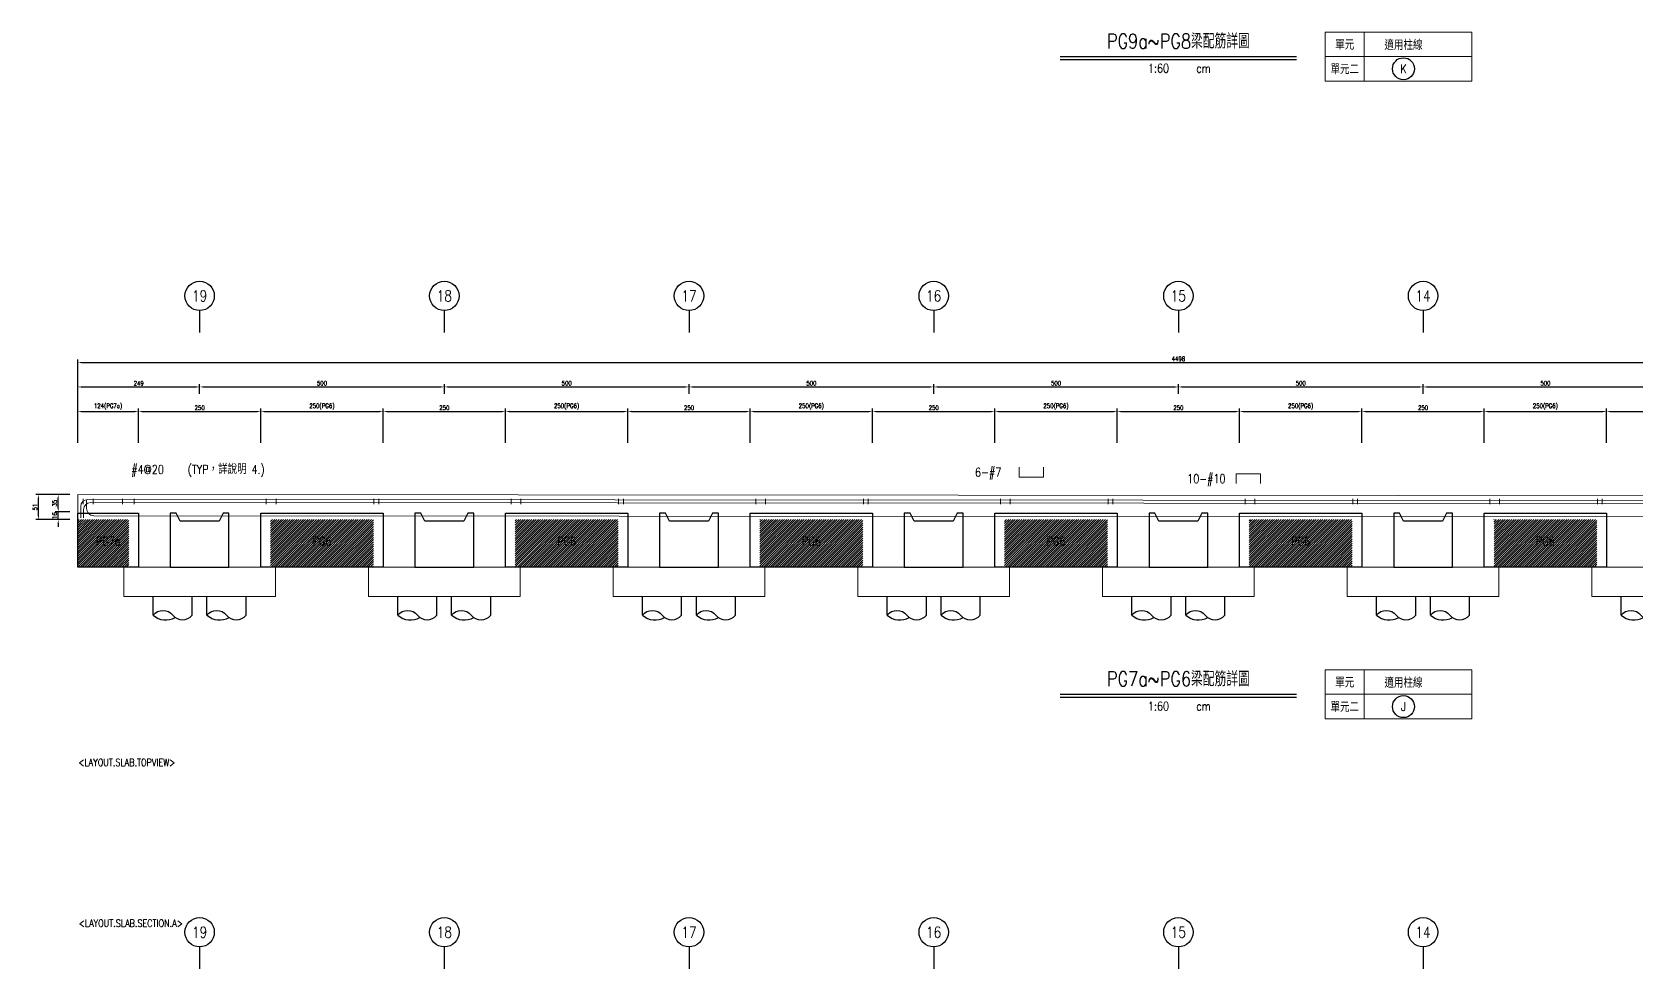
# Model space of a CAD drawing. Extents: x -4754 to 4976, y -23710 to 3841.
# Drawn here: x -359 to 2919, y -9914 to -8000 of the extents above; entities that cross this region are included whole.
import ezdxf
from ezdxf.enums import TextEntityAlignment as Align

# ---------------------------------------------------------------- set-up
doc = ezdxf.new("R2010")
doc.units = 0
doc.header["$LTSCALE"] = 3
doc.layers.get('0').update_dxf_attribs({"linetype": 'CONTINUOUS'})
doc.layers.add('HB_0', color=7, linetype='CONTINUOUS', transparency=0.5)
for name, color, linetype in [('HB_DIM', 1, 'CONTINUOUS'), ('HB_SYMBOLS', 7, 'CONTINUOUS'), ('HB_TXT_CTEXT', 2, 'CONTINUOUS'), ('RCAD.PARM.Treatle', 2, 'CONTINUOUS'), ('鋼筋', 3, 'CONTINUOUS')]:
    doc.layers.add(name, color=color, linetype=linetype)
doc.styles.get("Standard").update_dxf_attribs({"font": 'ROMANS.shx', "width": 0.8, "bigfont": 'chineset.shx'})
doc.dimstyles.new('30', dxfattribs={"dimscale": 3, "dimtxt": 3, "dimasz": 2.5, "dimexe": 2, "dimexo": 2, "dimgap": 1, "dimtad": 1, "dimdsep": 46, "dimtxsty": 'Standard', "dimcen": 0, "dimclrd": 256, "dimclre": 256, "dimclrt": 2, "dimadec": 0, "dimazin": 0, "dimtfac": 1, "dimtix": 1, "dimtmove": 2, "dimatfit": 3, "dimfxl": 1, "dimtolj": 1, "dimtzin": 0, "dimarcsym": 0})

# ---------------------------------------------------------------- blocks, each defined once
blk = doc.blocks.new('title_beam')
at = {"color": 3, "linetype": 'Continuous'}
blk.add_line((-241.2, 0), (241.2, 0), dxfattribs=at)
at = {"color": 1, "linetype": 'Continuous'}
blk.add_line((-241.2, -6), (241.2, -6), dxfattribs=at)
at = {"color": 3, "linetype": 'Continuous', "width": 0.8}
blk.add_attdef('TITLE', text='', height=30, dxfattribs=at).set_placement((0, 33), align=Align.MIDDLE)
at = {"linetype": 'Continuous', "width": 0.8}
blk.add_attdef('SCALE', text='', height=18, dxfattribs=at).set_placement((-40.6, -24), align=Align.MIDDLE)
blk.add_attdef('CM', (36.5, -33), '', height=18, dxfattribs=at)
blk = doc.blocks.new('line_tag')
at = {"layer": 'HB_SYMBOLS', "color": 4, "linetype": 'Continuous'}
blk.add_circle((0, 0), 22.5, dxfattribs=at)
at = {"color": 4, "linetype": 'Continuous', "width": 0.8}
blk.add_attdef('A', text='', height=18, dxfattribs=at).set_placement((0, 0), align=Align.MIDDLE)
blk = doc.blocks.new('racked_with_pilecap_Longitude')
for p, q in [((-95, -38.1), (-95, 0)), ((-15, -38.1), (-15, 0)), ((15, -38.1), (15, 0)), ((95, -38.1), (95, 0))]:
    blk.add_line(p, q)
for points in [[(-95, -38.1, -0.48), (-55, -38.1, 0.48), (-15, -38.1, 0.48)], [(15, -38.1, -0.48), (55, -38.1, 0.48), (95, -38.1, 0.48)], [(-95, -38.1, 0.326111), (-49.8, -43, 0.326111)], [(15, -38.1, 0.326111), (60.2, -43, 0.326111)]]:
    blk.add_lwpolyline(points, format="xyb")
blk = doc.blocks.new('line_guide')
at = {"color": 4, "linetype": 'Continuous'}
blk.add_line((0, 0), (0, -45), dxfattribs=at)
blk.add_circle((0, 30), 30, dxfattribs=at)
at = {"color": 4, "linetype": 'Continuous', "width": 0.8}
blk.add_attdef('A', text='', height=22.5, dxfattribs=at).set_placement((0, 30), align=Align.MIDDLE)
blk = doc.blocks.new('*D129')
at = {"layer": 'HB_DIM', "linetype": 'Continuous', "lineweight": -2}
for p, q in [((-265.4, -8838.8), (-265.4, -8768.8)), ((-257.9, -8774.8), (-148.9, -8774.8)), ((-141.4, -8838.8), (-141.4, -8768.8))]:
    blk.add_line(p, q, dxfattribs=at)
at = {"layer": 'HB_DIM'}
for points in [[(-257.9, -8773.6), (-257.9, -8776.1), (-265.4, -8774.8)], [(-148.9, -8776.1), (-148.9, -8773.6), (-141.4, -8774.8)]]:
    blk.add_solid(points, dxfattribs=at)
at = {"layer": 'HB_DIM', "color": 2, "linetype": 'Continuous', "insert": (-203.4, -8764.9), "char_height": 9, "attachment_point": 5, "rotation": 0}
blk.add_mtext('\\A1;124(PG7a)', dxfattribs=at)
blk = doc.blocks.new('*D130')
at = {"layer": 'HB_DIM', "linetype": 'Continuous', "lineweight": -2}
for p, q in [((-141.4, -8838.8), (-141.4, -8768.8)), ((-133.9, -8774.8), (101.1, -8774.8)), ((108.6, -8838.8), (108.6, -8768.8))]:
    blk.add_line(p, q, dxfattribs=at)
at = {"layer": 'HB_DIM'}
for points in [[(-133.9, -8773.6), (-133.9, -8776.1), (-141.4, -8774.8)], [(101.1, -8776.1), (101.1, -8773.6), (108.6, -8774.8)]]:
    blk.add_solid(points, dxfattribs=at)
at = {"layer": 'HB_DIM', "color": 2, "linetype": 'Continuous', "insert": (-16.4, -8767.3), "char_height": 9, "attachment_point": 5, "rotation": 0}
blk.add_mtext('\\A1;250', dxfattribs=at)
blk = doc.blocks.new('*D131')
at = {"layer": 'HB_DIM', "linetype": 'Continuous', "lineweight": -2}
for p, q in [((108.6, -8838.8), (108.6, -8768.8)), ((116.1, -8774.8), (351.1, -8774.8)), ((358.6, -8838.8), (358.6, -8768.8))]:
    blk.add_line(p, q, dxfattribs=at)
at = {"layer": 'HB_DIM'}
for points in [[(116.1, -8773.6), (116.1, -8776.1), (108.6, -8774.8)], [(351.1, -8776.1), (351.1, -8773.6), (358.6, -8774.8)]]:
    blk.add_solid(points, dxfattribs=at)
at = {"layer": 'HB_DIM', "color": 2, "linetype": 'Continuous', "insert": (233.6, -8764.9), "char_height": 9, "attachment_point": 5, "rotation": 0}
blk.add_mtext('\\A1;250(PG6)', dxfattribs=at)
blk = doc.blocks.new('*D132')
at = {"layer": 'HB_DIM', "linetype": 'Continuous', "lineweight": -2}
for p, q in [((358.6, -8838.8), (358.6, -8768.8)), ((366.1, -8774.8), (601.1, -8774.8)), ((608.6, -8838.8), (608.6, -8768.8))]:
    blk.add_line(p, q, dxfattribs=at)
at = {"layer": 'HB_DIM'}
for points in [[(366.1, -8773.6), (366.1, -8776.1), (358.6, -8774.8)], [(601.1, -8776.1), (601.1, -8773.6), (608.6, -8774.8)]]:
    blk.add_solid(points, dxfattribs=at)
at = {"layer": 'HB_DIM', "color": 2, "linetype": 'Continuous', "insert": (483.6, -8767.3), "char_height": 9, "attachment_point": 5, "rotation": 0}
blk.add_mtext('\\A1;250', dxfattribs=at)
blk = doc.blocks.new('*D133')
at = {"layer": 'HB_DIM', "linetype": 'Continuous', "lineweight": -2}
for p, q in [((608.6, -8838.8), (608.6, -8768.8)), ((616.1, -8774.8), (851.1, -8774.8)), ((858.6, -8838.8), (858.6, -8768.8))]:
    blk.add_line(p, q, dxfattribs=at)
at = {"layer": 'HB_DIM'}
for points in [[(616.1, -8773.6), (616.1, -8776.1), (608.6, -8774.8)], [(851.1, -8776.1), (851.1, -8773.6), (858.6, -8774.8)]]:
    blk.add_solid(points, dxfattribs=at)
at = {"layer": 'HB_DIM', "color": 2, "linetype": 'Continuous', "insert": (733.6, -8764.9), "char_height": 9, "attachment_point": 5, "rotation": 0}
blk.add_mtext('\\A1;250(PG6)', dxfattribs=at)
blk = doc.blocks.new('*D134')
at = {"layer": 'HB_DIM', "linetype": 'Continuous', "lineweight": -2}
for p, q in [((858.6, -8838.8), (858.6, -8768.8)), ((866.1, -8774.8), (1101.1, -8774.8)), ((1108.6, -8838.8), (1108.6, -8768.8))]:
    blk.add_line(p, q, dxfattribs=at)
at = {"layer": 'HB_DIM'}
for points in [[(866.1, -8773.6), (866.1, -8776.1), (858.6, -8774.8)], [(1101.1, -8776.1), (1101.1, -8773.6), (1108.6, -8774.8)]]:
    blk.add_solid(points, dxfattribs=at)
at = {"layer": 'HB_DIM', "color": 2, "linetype": 'Continuous', "insert": (983.6, -8767.3), "char_height": 9, "attachment_point": 5, "rotation": 0}
blk.add_mtext('\\A1;250', dxfattribs=at)
blk = doc.blocks.new('*D135')
at = {"layer": 'HB_DIM', "linetype": 'Continuous', "lineweight": -2}
for p, q in [((1108.6, -8838.8), (1108.6, -8768.8)), ((1116.1, -8774.8), (1351.1, -8774.8)), ((1358.6, -8838.8), (1358.6, -8768.8))]:
    blk.add_line(p, q, dxfattribs=at)
at = {"layer": 'HB_DIM'}
for points in [[(1116.1, -8773.6), (1116.1, -8776.1), (1108.6, -8774.8)], [(1351.1, -8776.1), (1351.1, -8773.6), (1358.6, -8774.8)]]:
    blk.add_solid(points, dxfattribs=at)
at = {"layer": 'HB_DIM', "color": 2, "linetype": 'Continuous', "insert": (1233.6, -8764.9), "char_height": 9, "attachment_point": 5, "rotation": 0}
blk.add_mtext('\\A1;250(PG6)', dxfattribs=at)
blk = doc.blocks.new('*D136')
at = {"layer": 'HB_DIM', "linetype": 'Continuous', "lineweight": -2}
for p, q in [((1358.6, -8838.8), (1358.6, -8768.8)), ((1366.1, -8774.8), (1601.1, -8774.8)), ((1608.6, -8838.8), (1608.6, -8768.8))]:
    blk.add_line(p, q, dxfattribs=at)
at = {"layer": 'HB_DIM'}
for points in [[(1366.1, -8773.6), (1366.1, -8776.1), (1358.6, -8774.8)], [(1601.1, -8776.1), (1601.1, -8773.6), (1608.6, -8774.8)]]:
    blk.add_solid(points, dxfattribs=at)
at = {"layer": 'HB_DIM', "color": 2, "linetype": 'Continuous', "insert": (1483.6, -8767.3), "char_height": 9, "attachment_point": 5, "rotation": 0}
blk.add_mtext('\\A1;250', dxfattribs=at)
blk = doc.blocks.new('*D137')
at = {"layer": 'HB_DIM', "linetype": 'Continuous', "lineweight": -2}
for p, q in [((1608.6, -8838.8), (1608.6, -8768.8)), ((1616.1, -8774.8), (1851.1, -8774.8)), ((1858.6, -8838.8), (1858.6, -8768.8))]:
    blk.add_line(p, q, dxfattribs=at)
at = {"layer": 'HB_DIM'}
for points in [[(1616.1, -8773.6), (1616.1, -8776.1), (1608.6, -8774.8)], [(1851.1, -8776.1), (1851.1, -8773.6), (1858.6, -8774.8)]]:
    blk.add_solid(points, dxfattribs=at)
at = {"layer": 'HB_DIM', "color": 2, "linetype": 'Continuous', "insert": (1733.6, -8764.9), "char_height": 9, "attachment_point": 5, "rotation": 0}
blk.add_mtext('\\A1;250(PG6)', dxfattribs=at)
blk = doc.blocks.new('*D138')
at = {"layer": 'HB_DIM', "linetype": 'Continuous', "lineweight": -2}
for p, q in [((1858.6, -8838.8), (1858.6, -8768.8)), ((1866.1, -8774.8), (2101.1, -8774.8)), ((2108.6, -8838.8), (2108.6, -8768.8))]:
    blk.add_line(p, q, dxfattribs=at)
at = {"layer": 'HB_DIM'}
for points in [[(1866.1, -8773.6), (1866.1, -8776.1), (1858.6, -8774.8)], [(2101.1, -8776.1), (2101.1, -8773.6), (2108.6, -8774.8)]]:
    blk.add_solid(points, dxfattribs=at)
at = {"layer": 'HB_DIM', "color": 2, "linetype": 'Continuous', "insert": (1983.6, -8767.3), "char_height": 9, "attachment_point": 5, "rotation": 0}
blk.add_mtext('\\A1;250', dxfattribs=at)
blk = doc.blocks.new('*D139')
at = {"layer": 'HB_DIM', "linetype": 'Continuous', "lineweight": -2}
for p, q in [((2108.6, -8838.8), (2108.6, -8768.8)), ((2116.1, -8774.8), (2351.1, -8774.8)), ((2358.6, -8838.8), (2358.6, -8768.8))]:
    blk.add_line(p, q, dxfattribs=at)
at = {"layer": 'HB_DIM'}
for points in [[(2116.1, -8773.6), (2116.1, -8776.1), (2108.6, -8774.8)], [(2351.1, -8776.1), (2351.1, -8773.6), (2358.6, -8774.8)]]:
    blk.add_solid(points, dxfattribs=at)
at = {"layer": 'HB_DIM', "color": 2, "linetype": 'Continuous', "insert": (2233.6, -8764.9), "char_height": 9, "attachment_point": 5, "rotation": 0}
blk.add_mtext('\\A1;250(PG6)', dxfattribs=at)
blk = doc.blocks.new('*D140')
at = {"layer": 'HB_DIM', "linetype": 'Continuous', "lineweight": -2}
for p, q in [((2358.6, -8838.8), (2358.6, -8768.8)), ((2366.1, -8774.8), (2601.1, -8774.8)), ((2608.6, -8838.8), (2608.6, -8768.8))]:
    blk.add_line(p, q, dxfattribs=at)
at = {"layer": 'HB_DIM'}
for points in [[(2366.1, -8773.6), (2366.1, -8776.1), (2358.6, -8774.8)], [(2601.1, -8776.1), (2601.1, -8773.6), (2608.6, -8774.8)]]:
    blk.add_solid(points, dxfattribs=at)
at = {"layer": 'HB_DIM', "color": 2, "linetype": 'Continuous', "insert": (2483.6, -8767.3), "char_height": 9, "attachment_point": 5, "rotation": 0}
blk.add_mtext('\\A1;250', dxfattribs=at)
blk = doc.blocks.new('*D141')
at = {"layer": 'HB_DIM', "linetype": 'Continuous', "lineweight": -2}
for p, q in [((2608.6, -8838.8), (2608.6, -8768.8)), ((2616.1, -8774.8), (2851.1, -8774.8)), ((2858.6, -8838.8), (2858.6, -8768.8))]:
    blk.add_line(p, q, dxfattribs=at)
at = {"layer": 'HB_DIM'}
for points in [[(2616.1, -8773.6), (2616.1, -8776.1), (2608.6, -8774.8)], [(2851.1, -8776.1), (2851.1, -8773.6), (2858.6, -8774.8)]]:
    blk.add_solid(points, dxfattribs=at)
at = {"layer": 'HB_DIM', "color": 2, "linetype": 'Continuous', "insert": (2733.6, -8764.9), "char_height": 9, "attachment_point": 5, "rotation": 0}
blk.add_mtext('\\A1;250(PG6)', dxfattribs=at)
blk = doc.blocks.new('*D142')
at = {"layer": 'HB_DIM', "linetype": 'Continuous', "lineweight": -2}
for p, q in [((2858.6, -8838.8), (2858.6, -8768.8)), ((2866.1, -8774.8), (3101.1, -8774.8)), ((3108.6, -8838.8), (3108.6, -8768.8))]:
    blk.add_line(p, q, dxfattribs=at)
at = {"layer": 'HB_DIM'}
for points in [[(2866.1, -8773.6), (2866.1, -8776.1), (2858.6, -8774.8)], [(3101.1, -8776.1), (3101.1, -8773.6), (3108.6, -8774.8)]]:
    blk.add_solid(points, dxfattribs=at)
at = {"layer": 'HB_DIM', "color": 2, "linetype": 'Continuous', "insert": (2983.6, -8767.3), "char_height": 9, "attachment_point": 5, "rotation": 0}
blk.add_mtext('\\A1;250', dxfattribs=at)
blk = doc.blocks.new('*D148')
at = {"layer": 'HB_DIM', "linetype": 'Continuous', "lineweight": -2}
for p, q in [((-281.4, -8979.8), (-311.4, -8979.8)), ((-305.4, -8972.3), (-305.4, -8964.8)), ((-305.4, -8995.8), (-305.4, -8979.8)), ((-281.4, -8995.8), (-311.4, -8995.8)), ((-305.4, -9003.3), (-305.4, -9010.8))]:
    blk.add_line(p, q, dxfattribs=at)
at = {"layer": 'HB_DIM'}
for points in [[(-306.7, -8972.3), (-304.2, -8972.3), (-305.4, -8979.8)], [(-304.2, -9003.3), (-306.7, -9003.3), (-305.4, -8995.8)]]:
    blk.add_solid(points, dxfattribs=at)
at = {"layer": 'HB_DIM', "color": 2, "linetype": 'Continuous', "insert": (-312.9, -8987.8), "char_height": 9, "attachment_point": 5, "rotation": 90}
blk.add_mtext('\\A1;16', dxfattribs=at)
blk = doc.blocks.new('*D149')
at = {"layer": 'HB_DIM', "linetype": 'Continuous', "lineweight": -2}
for p, q in [((-281.4, -8944.8), (-311.4, -8944.8)), ((-281.4, -8979.8), (-311.4, -8979.8)), ((-305.4, -8972.3), (-305.4, -8952.3))]:
    blk.add_line(p, q, dxfattribs=at)
at = {"layer": 'HB_DIM'}
for points in [[(-304.2, -8952.3), (-306.7, -8952.3), (-305.4, -8944.8)], [(-306.7, -8972.3), (-304.2, -8972.3), (-305.4, -8979.8)]]:
    blk.add_solid(points, dxfattribs=at)
at = {"layer": 'HB_DIM', "color": 2, "linetype": 'Continuous', "insert": (-312.9, -8962.3), "char_height": 9, "attachment_point": 5, "rotation": 90}
blk.add_mtext('\\A1;35', dxfattribs=at)
blk = doc.blocks.new('*D150')
at = {"layer": 'HB_DIM', "linetype": 'Continuous', "lineweight": -2}
for p, q in [((-265.4, -8838.8), (-265.4, -8668.8)), ((-257.9, -8674.8), (4225.1, -8674.8)), ((4232.6, -8841.8), (4232.6, -8668.8))]:
    blk.add_line(p, q, dxfattribs=at)
at = {"layer": 'HB_DIM'}
for points in [[(-257.9, -8673.6), (-257.9, -8676.1), (-265.4, -8674.8)], [(4225.1, -8676.1), (4225.1, -8673.6), (4232.6, -8674.8)]]:
    blk.add_solid(points, dxfattribs=at)
at = {"layer": 'HB_DIM', "color": 2, "linetype": 'Continuous', "insert": (1983.6, -8667.3), "char_height": 9, "attachment_point": 5, "rotation": 0}
blk.add_mtext('\\A1;4498', dxfattribs=at)
blk = doc.blocks.new('*D151')
at = {"layer": 'HB_DIM', "linetype": 'Continuous', "lineweight": -2}
for p, q in [((-265.4, -8838.8), (-265.4, -8718.8)), ((-257.9, -8724.8), (-23.9, -8724.8)), ((-16.4, -8738.8), (-16.4, -8718.8))]:
    blk.add_line(p, q, dxfattribs=at)
at = {"layer": 'HB_DIM'}
for points in [[(-257.9, -8723.6), (-257.9, -8726.1), (-265.4, -8724.8)], [(-23.9, -8726.1), (-23.9, -8723.6), (-16.4, -8724.8)]]:
    blk.add_solid(points, dxfattribs=at)
at = {"layer": 'HB_DIM', "color": 2, "linetype": 'Continuous', "insert": (-140.9, -8717.3), "char_height": 9, "attachment_point": 5, "rotation": 0}
blk.add_mtext('\\A1;249', dxfattribs=at)
blk = doc.blocks.new('*D152')
at = {"layer": 'HB_DIM', "linetype": 'Continuous', "lineweight": -2}
for p, q in [((-16.4, -8738.8), (-16.4, -8718.8)), ((-8.9, -8724.8), (476.1, -8724.8)), ((483.6, -8738.8), (483.6, -8718.8))]:
    blk.add_line(p, q, dxfattribs=at)
at = {"layer": 'HB_DIM'}
for points in [[(-8.9, -8723.6), (-8.9, -8726.1), (-16.4, -8724.8)], [(476.1, -8726.1), (476.1, -8723.6), (483.6, -8724.8)]]:
    blk.add_solid(points, dxfattribs=at)
at = {"layer": 'HB_DIM', "color": 2, "linetype": 'Continuous', "insert": (233.6, -8717.3), "char_height": 9, "attachment_point": 5, "rotation": 0}
blk.add_mtext('\\A1;500', dxfattribs=at)
blk = doc.blocks.new('*D153')
at = {"layer": 'HB_DIM', "linetype": 'Continuous', "lineweight": -2}
for p, q in [((483.6, -8738.8), (483.6, -8718.8)), ((491.1, -8724.8), (976.1, -8724.8)), ((983.6, -8738.8), (983.6, -8718.8))]:
    blk.add_line(p, q, dxfattribs=at)
at = {"layer": 'HB_DIM'}
for points in [[(491.1, -8723.6), (491.1, -8726.1), (483.6, -8724.8)], [(976.1, -8726.1), (976.1, -8723.6), (983.6, -8724.8)]]:
    blk.add_solid(points, dxfattribs=at)
at = {"layer": 'HB_DIM', "color": 2, "linetype": 'Continuous', "insert": (733.6, -8717.3), "char_height": 9, "attachment_point": 5, "rotation": 0}
blk.add_mtext('\\A1;500', dxfattribs=at)
blk = doc.blocks.new('*D154')
at = {"layer": 'HB_DIM', "linetype": 'Continuous', "lineweight": -2}
for p, q in [((983.6, -8738.8), (983.6, -8718.8)), ((991.1, -8724.8), (1476.1, -8724.8)), ((1483.6, -8738.8), (1483.6, -8718.8))]:
    blk.add_line(p, q, dxfattribs=at)
at = {"layer": 'HB_DIM'}
for points in [[(991.1, -8723.6), (991.1, -8726.1), (983.6, -8724.8)], [(1476.1, -8726.1), (1476.1, -8723.6), (1483.6, -8724.8)]]:
    blk.add_solid(points, dxfattribs=at)
at = {"layer": 'HB_DIM', "color": 2, "linetype": 'Continuous', "insert": (1233.6, -8717.3), "char_height": 9, "attachment_point": 5, "rotation": 0}
blk.add_mtext('\\A1;500', dxfattribs=at)
blk = doc.blocks.new('*D155')
at = {"layer": 'HB_DIM', "linetype": 'Continuous', "lineweight": -2}
for p, q in [((1483.6, -8738.8), (1483.6, -8718.8)), ((1491.1, -8724.8), (1976.1, -8724.8)), ((1983.6, -8738.8), (1983.6, -8718.8))]:
    blk.add_line(p, q, dxfattribs=at)
at = {"layer": 'HB_DIM'}
for points in [[(1491.1, -8723.6), (1491.1, -8726.1), (1483.6, -8724.8)], [(1976.1, -8726.1), (1976.1, -8723.6), (1983.6, -8724.8)]]:
    blk.add_solid(points, dxfattribs=at)
at = {"layer": 'HB_DIM', "color": 2, "linetype": 'Continuous', "insert": (1733.6, -8717.3), "char_height": 9, "attachment_point": 5, "rotation": 0}
blk.add_mtext('\\A1;500', dxfattribs=at)
blk = doc.blocks.new('*D156')
at = {"layer": 'HB_DIM', "linetype": 'Continuous', "lineweight": -2}
for p, q in [((1983.6, -8738.8), (1983.6, -8718.8)), ((1991.1, -8724.8), (2476.1, -8724.8)), ((2483.6, -8738.8), (2483.6, -8718.8))]:
    blk.add_line(p, q, dxfattribs=at)
at = {"layer": 'HB_DIM'}
for points in [[(1991.1, -8723.6), (1991.1, -8726.1), (1983.6, -8724.8)], [(2476.1, -8726.1), (2476.1, -8723.6), (2483.6, -8724.8)]]:
    blk.add_solid(points, dxfattribs=at)
at = {"layer": 'HB_DIM', "color": 2, "linetype": 'Continuous', "insert": (2233.6, -8717.3), "char_height": 9, "attachment_point": 5, "rotation": 0}
blk.add_mtext('\\A1;500', dxfattribs=at)
blk = doc.blocks.new('*D157')
at = {"layer": 'HB_DIM', "linetype": 'Continuous', "lineweight": -2}
for p, q in [((2483.6, -8738.8), (2483.6, -8718.8)), ((2491.1, -8724.8), (2976.1, -8724.8)), ((2983.6, -8738.8), (2983.6, -8718.8))]:
    blk.add_line(p, q, dxfattribs=at)
at = {"layer": 'HB_DIM'}
for points in [[(2491.1, -8723.6), (2491.1, -8726.1), (2483.6, -8724.8)], [(2976.1, -8726.1), (2976.1, -8723.6), (2983.6, -8724.8)]]:
    blk.add_solid(points, dxfattribs=at)
at = {"layer": 'HB_DIM', "color": 2, "linetype": 'Continuous', "insert": (2733.6, -8717.3), "char_height": 9, "attachment_point": 5, "rotation": 0}
blk.add_mtext('\\A1;500', dxfattribs=at)
blk = doc.blocks.new('*D161')
at = {"layer": 'HB_DIM', "linetype": 'Continuous', "lineweight": -2}
for p, q in [((-281.4, -8944.8), (-351.4, -8944.8)), ((-345.4, -8988.3), (-345.4, -8952.3)), ((-281.4, -8995.8), (-351.4, -8995.8))]:
    blk.add_line(p, q, dxfattribs=at)
at = {"layer": 'HB_DIM'}
for points in [[(-344.2, -8952.3), (-346.7, -8952.3), (-345.4, -8944.8)], [(-346.7, -8988.3), (-344.2, -8988.3), (-345.4, -8995.8)]]:
    blk.add_solid(points, dxfattribs=at)
at = {"layer": 'HB_DIM', "color": 2, "linetype": 'Continuous', "insert": (-352.9, -8970.3), "char_height": 9, "attachment_point": 5, "rotation": 90}
blk.add_mtext('\\A1;51', dxfattribs=at)

msp = doc.modelspace()

# ---------------------------------------------------------------- hatches: boundary and pattern name
at = {"layer": 'HB_0', "linetype": 'Continuous'}
h = msp.add_hatch(dxfattribs=at)
h.set_pattern_fill('ANSI31', color=256, style=0)
h.paths.add_polyline_path([(-265.427, -8995.802), (-161.427, -8995.802), (-161.427, -9092.802), (-265.427, -9092.802)], flags=17)
h = msp.add_hatch(dxfattribs=at)
h.set_pattern_fill('ANSI31', color=256, style=0)
h.paths.add_polyline_path([(128.573, -8995.802), (338.573, -8995.802), (338.573, -9092.802), (128.573, -9092.802)], flags=17)
h = msp.add_hatch(dxfattribs=at)
h.set_pattern_fill('ANSI31', color=256, style=0)
h.paths.add_polyline_path([(628.573, -8995.802), (838.573, -8995.802), (838.573, -9092.802), (628.573, -9092.802)], flags=17)
h = msp.add_hatch(dxfattribs=at)
h.set_pattern_fill('ANSI31', color=256, style=0)
h.paths.add_polyline_path([(1128.573, -8995.802), (1338.573, -8995.802), (1338.573, -9092.802), (1128.573, -9092.802)], flags=17)
h = msp.add_hatch(dxfattribs=at)
h.set_pattern_fill('ANSI31', color=256, style=0)
h.paths.add_polyline_path([(1628.573, -8995.802), (1838.573, -8995.802), (1838.573, -9092.802), (1628.573, -9092.802)], flags=17)
h = msp.add_hatch(dxfattribs=at)
h.set_pattern_fill('ANSI31', color=256, style=0)
h.paths.add_polyline_path([(2128.573, -8995.802), (2338.573, -8995.802), (2338.573, -9092.802), (2128.573, -9092.802)], flags=17)
h = msp.add_hatch(dxfattribs=at)
h.set_pattern_fill('ANSI31', color=256, style=0)
h.paths.add_polyline_path([(2628.573, -8995.802), (2838.573, -8995.802), (2838.573, -9092.802), (2628.573, -9092.802)], flags=17)

# ---------------------------------------------------------------- linework, layer by layer
at = {"layer": 'HB_0', "lineweight": 5}
msp.add_lwpolyline([(-265.427, -9092.802), (-265.427, -8944.802), (4232.573, -8947.802), (4232.573, -9092.802), (-265.427, -9092.802)], dxfattribs=at)
at = {"layer": 'HB_0', "color": 1, "linetype": 'Continuous'}
for points in [[(-265.427, -8982.802), (-161.427, -8982.802), (-141.427, -8982.802), (-141.427, -9092.802), (-161.427, -9092.802), (-265.427, -9092.802), (-265.427, -8982.802)], [(43.573, -9092.802), (43.573, -8982.802), (31.573, -8982.802), (23.573, -8998.802), (-56.427, -8998.802), (-64.427, -8982.802), (-76.427, -8982.802), (-76.427, -9092.802), (43.573, -9092.802)], [(108.573, -8982.802), (128.573, -8982.802), (338.573, -8982.802), (358.573, -8982.802), (358.573, -9092.802), (338.573, -9092.802), (128.573, -9092.802), (108.573, -9092.802), (108.573, -8982.802)], [(543.573, -9092.802), (543.573, -8982.802), (531.573, -8982.802), (523.573, -8998.802), (443.573, -8998.802), (435.573, -8982.802), (423.573, -8982.802), (423.573, -9092.802), (543.573, -9092.802)], [(608.573, -8982.802), (628.573, -8982.802), (838.573, -8982.802), (858.573, -8982.802), (858.573, -9092.802), (838.573, -9092.802), (628.573, -9092.802), (608.573, -9092.802), (608.573, -8982.802)], [(1043.573, -9092.802), (1043.573, -8982.802), (1031.573, -8982.802), (1023.573, -8998.802), (943.573, -8998.802), (935.573, -8982.802), (923.573, -8982.802), (923.573, -9092.802), (1043.573, -9092.802)], [(1108.573, -8982.802), (1128.573, -8982.802), (1338.573, -8982.802), (1358.573, -8982.802), (1358.573, -9092.802), (1338.573, -9092.802), (1128.573, -9092.802), (1108.573, -9092.802), (1108.573, -8982.802)], [(1543.573, -9092.802), (1543.573, -8982.802), (1531.573, -8982.802), (1523.573, -8998.802), (1443.573, -8998.802), (1435.573, -8982.802), (1423.573, -8982.802), (1423.573, -9092.802), (1543.573, -9092.802)], [(1608.573, -8982.802), (1628.573, -8982.802), (1838.573, -8982.802), (1858.573, -8982.802), (1858.573, -9092.802), (1838.573, -9092.802), (1628.573, -9092.802), (1608.573, -9092.802), (1608.573, -8982.802)], [(2043.573, -9092.802), (2043.573, -8982.802), (2031.573, -8982.802), (2023.573, -8998.802), (1943.573, -8998.802), (1935.573, -8982.802), (1923.573, -8982.802), (1923.573, -9092.802), (2043.573, -9092.802)], [(2108.573, -8982.802), (2128.573, -8982.802), (2338.573, -8982.802), (2358.573, -8982.802), (2358.573, -9092.802), (2338.573, -9092.802), (2128.573, -9092.802), (2108.573, -9092.802), (2108.573, -8982.802)], [(2543.573, -9092.802), (2543.573, -8982.802), (2531.573, -8982.802), (2523.573, -8998.802), (2443.573, -8998.802), (2435.573, -8982.802), (2423.573, -8982.802), (2423.573, -9092.802), (2543.573, -9092.802)], [(2608.573, -8982.802), (2628.573, -8982.802), (2838.573, -8982.802), (2858.573, -8982.802), (2858.573, -9092.802), (2838.573, -9092.802), (2628.573, -9092.802), (2608.573, -9092.802), (2608.573, -8982.802)]]:
    msp.add_lwpolyline(points, dxfattribs=at)
at = {"layer": 'HB_0', "lineweight": 5}
for points in [[(-171.427, -9152.802, -325), (138.573, -9152.802, -325), (138.573, -9092.802, -325), (-171.427, -9092.802, -325), (-171.427, -9152.802, -325)], [(328.573, -9152.802, -325), (638.573, -9152.802, -325), (638.573, -9092.802, -325), (328.573, -9092.802, -325), (328.573, -9152.802, -325)], [(828.573, -9152.802, -325), (1138.573, -9152.802, -325), (1138.573, -9092.802, -325), (828.573, -9092.802, -325), (828.573, -9152.802, -325)], [(1328.573, -9152.802, -325), (1638.573, -9152.802, -325), (1638.573, -9092.802, -325), (1328.573, -9092.802, -325), (1328.573, -9152.802, -325)], [(1828.573, -9152.802, -325), (2138.573, -9152.802, -325), (2138.573, -9092.802, -325), (1828.573, -9092.802, -325), (1828.573, -9152.802, -325)], [(2328.573, -9152.802, -325), (2638.573, -9152.802, -325), (2638.573, -9092.802, -325), (2328.573, -9092.802, -325), (2328.573, -9152.802, -325)], [(2828.573, -9152.802, -325), (3138.573, -9152.802, -325), (3138.573, -9092.802, -325), (2828.573, -9092.802, -325), (2828.573, -9152.802, -325)]]:
    msp.add_polyline3d(points, dxfattribs=at)
at = {"layer": 'HB_DIM', "color": 1, "linetype": 'Continuous'}
for points in [[(-234.157, -8953.372, 0, 1.25, 0), (-224.157, -8943.372, 0, 0, 0), (-174.157, -8893.372, 0, 0, 0), (-156.157, -8893.372, 0, 0, 0)], [(1540.277, -8989.006, 0, 1.25, 0), (1540.277, -8974.006, 0, 0, 0), (1540.277, -8899.006, 0, 0, 0), (1558.277, -8899.006, 0, 0, 0)], [(1968.563, -8962.302, 0, 1.25, 0), (1972.873, -8947.934, 0, 0, 0), (1983.563, -8912.302, 0, 0, 0), (2001.563, -8912.302, 0, 0, 0)], [(1968.563, -8956.302, 0, 1.25, 0), (1973.403, -8942.104, 0, 0, 0), (1983.563, -8912.302, 0, 0, 0), (2001.563, -8912.302, 0, 0, 0)]]:
    msp.add_lwpolyline(points, format="xyseb", dxfattribs=at)
at = {"layer": 'HB_TXT_CTEXT', "color": 4, "lineweight": 5, "true_color": 0x00ffff}
for p, q in [((2363.573, -7999.802), (2363.573, -8099.802)), ((2283.573, -8049.802), (2583.573, -8049.802)), ((2363.573, -9302.802), (2363.573, -9402.802)), ((2283.573, -9352.802), (2583.573, -9352.802))]:
    msp.add_line(p, q, dxfattribs=at)
for points in [[(2283.573, -7999.802), (2283.573, -8099.802), (2583.573, -8099.802), (2583.573, -7999.802), (2283.573, -7999.802)], [(2283.573, -9302.802), (2283.573, -9402.802), (2583.573, -9402.802), (2583.573, -9302.802), (2283.573, -9302.802)]]:
    msp.add_lwpolyline(points, dxfattribs=at)
at = {"layer": 'HB_TXT_CTEXT', "lineweight": 5}
for points in [[(1658.277, -8889.006, -37.62), (1658.277, -8909.006, -37.62), (1708.277, -8909.006, -37.62), (1708.277, -8889.006, -37.62)], [(2101.563, -8922.302, -37.12), (2101.563, -8902.302, -37.12), (2151.563, -8902.302, -37.12), (2151.563, -8922.302, -37.12)]]:
    msp.add_polyline3d(points, dxfattribs=at)
at = {"layer": '鋼筋', "lineweight": 5}
for p, q in [((-259.458, -8992.416, -37.12), (-259.443, -8969.296, -37.12)), ((-259.458, -8992.416, -26.514), (-259.443, -8969.296, -26.514)), ((-259.458, -8992.416, -15.909), (-259.443, -8969.296, -15.909)), ((-259.458, -8992.416, -5.303), (-259.443, -8969.296, -5.303)), ((-259.458, -8992.416, 5.303), (-259.443, -8969.296, 5.303)), ((-259.458, -8992.416, 15.909), (-259.443, -8969.296, 15.909)), ((-259.458, -8992.416, 26.514), (-259.443, -8969.296, 26.514)), ((-259.458, -8992.416, 37.12), (-259.443, -8969.296, 37.12)), ((-254.157, -8953.372, -36.23), (-254.157, -8953.372, 36.23)), ((-254.157, -8956.547, 39.405), (-254.157, -8964.167, 39.405)), ((-254.157, -8964.18, -33.087), (-254.157, -8958.792, -38.475)), ((-253.458, -8992.42, -37.12), (-253.447, -8975.3, -37.12)), ((-253.458, -8992.42, 37.12), (-253.447, -8975.3, 37.12)), ((-247.401, -8956.704, -37.62), (-247.412, -8973.324, -37.62)), ((-247.401, -8956.704, -22.572), (-247.412, -8973.324, -22.572)), ((-247.401, -8956.704, -7.524), (-247.412, -8973.324, -7.524)), ((-247.401, -8956.704, 7.524), (-247.412, -8973.324, 7.524)), ((-247.401, -8956.704, 22.572), (-247.412, -8973.324, 22.572)), ((-247.401, -8956.704, 37.62), (-247.412, -8973.324, 37.62)), ((-244.943, -8954.815, -37.12), (4212.076, -8957.788, -37.12)), ((-244.943, -8954.815, -26.514), (4212.076, -8957.788, -26.514)), ((-244.943, -8954.815, -15.909), (4212.076, -8957.788, -15.909)), ((-244.943, -8954.815, -5.303), (4212.076, -8957.788, -5.303)), ((-244.943, -8954.815, 5.303), (4212.076, -8957.788, 5.303)), ((-244.943, -8954.815, 15.909), (4212.076, -8957.788, 15.909)), ((-244.943, -8954.815, 26.514), (4212.076, -8957.788, 26.514)), ((-244.943, -8954.815, 37.12), (4212.076, -8957.788, 37.12)), ((-238.947, -8960.819, -37.12), (4206.073, -8963.784, -37.12)), ((-238.947, -8960.819, 37.12), (4206.073, -8963.784, 37.12)), ((-234.157, -8953.372, -36.23), (-234.157, -8953.372, 36.23)), ((-234.157, -8956.547, 39.405), (-234.157, -8964.167, 39.405)), ((-234.157, -8964.18, -33.087), (-234.157, -8958.792, -38.475)), ((-174.157, -8953.372, -36.23), (-174.157, -8953.372, 36.23)), ((-174.157, -8956.547, 39.405), (-174.157, -8964.167, 39.405)), ((-174.157, -8964.18, -33.087), (-174.157, -8958.792, -38.475)), ((-150.157, -8953.372, -36.23), (-150.157, -8953.372, 36.23)), ((-150.157, -8956.547, 39.405), (-150.157, -8964.167, 39.405)), ((-150.157, -8964.18, -33.087), (-150.157, -8958.792, -38.475)), ((119.843, -8953.372, -36.57), (119.843, -8953.372, 36.57)), ((119.843, -8956.547, 39.745), (119.843, -8964.167, 39.745)), ((119.843, -8964.18, -33.427), (119.843, -8958.792, -38.815)), ((139.843, -8953.372, -36.57), (139.843, -8953.372, 36.57)), ((139.843, -8956.547, 39.745), (139.843, -8964.167, 39.745)), ((139.843, -8964.18, -33.427), (139.843, -8958.792, -38.815)), ((339.843, -8953.372, -36.57), (339.843, -8953.372, 36.57)), ((339.843, -8956.547, 39.745), (339.843, -8964.167, 39.745)), ((339.843, -8964.18, -33.427), (339.843, -8958.792, -38.815)), ((349.843, -8953.372, -36.57), (349.843, -8953.372, 36.57)), ((349.843, -8956.547, 39.745), (349.843, -8964.167, 39.745)), ((349.843, -8964.18, -33.427), (349.843, -8958.792, -38.815)), ((619.843, -8953.372, -36.57), (619.843, -8953.372, 36.57)), ((619.843, -8956.547, 39.745), (619.843, -8964.167, 39.745)), ((619.843, -8964.18, -33.427), (619.843, -8958.792, -38.815)), ((639.843, -8953.372, -36.57), (639.843, -8953.372, 36.57)), ((639.843, -8956.547, 39.745), (639.843, -8964.167, 39.745)), ((639.843, -8964.18, -33.427), (639.843, -8958.792, -38.815)), ((839.843, -8953.372, -36.57), (839.843, -8953.372, 36.57)), ((839.843, -8956.547, 39.745), (839.843, -8964.167, 39.745)), ((839.843, -8964.18, -33.427), (839.843, -8958.792, -38.815)), ((849.843, -8953.372, -36.57), (849.843, -8953.372, 36.57)), ((849.843, -8956.547, 39.745), (849.843, -8964.167, 39.745)), ((849.843, -8964.18, -33.427), (849.843, -8958.792, -38.815)), ((1119.843, -8953.372, -36.57), (1119.843, -8953.372, 36.57)), ((1119.843, -8956.547, 39.745), (1119.843, -8964.167, 39.745)), ((1119.843, -8964.18, -33.427), (1119.843, -8958.792, -38.815)), ((1139.843, -8953.372, -36.57), (1139.843, -8953.372, 36.57)), ((1139.843, -8956.547, 39.745), (1139.843, -8964.167, 39.745)), ((1139.843, -8964.18, -33.427), (1139.843, -8958.792, -38.815)), ((1339.843, -8953.372, -36.57), (1339.843, -8953.372, 36.57)), ((1339.843, -8956.547, 39.745), (1339.843, -8964.167, 39.745)), ((1339.843, -8964.18, -33.427), (1339.843, -8958.792, -38.815)), ((1349.843, -8953.372, -36.57), (1349.843, -8953.372, 36.57)), ((1349.843, -8956.547, 39.745), (1349.843, -8964.167, 39.745)), ((1349.843, -8964.18, -33.427), (1349.843, -8958.792, -38.815)), ((1619.843, -8953.372, -36.57), (1619.843, -8953.372, 36.57)), ((1619.843, -8956.547, 39.745), (1619.843, -8964.167, 39.745)), ((1619.843, -8964.18, -33.427), (1619.843, -8958.792, -38.815)), ((1639.843, -8953.372, -36.57), (1639.843, -8953.372, 36.57)), ((1639.843, -8956.547, 39.745), (1639.843, -8964.167, 39.745)), ((1639.843, -8964.18, -33.427), (1639.843, -8958.792, -38.815)), ((1839.843, -8953.372, -36.57), (1839.843, -8953.372, 36.57)), ((1839.843, -8956.547, 39.745), (1839.843, -8964.167, 39.745)), ((1839.843, -8964.18, -33.427), (1839.843, -8958.792, -38.815)), ((1849.843, -8953.372, -36.57), (1849.843, -8953.372, 36.57)), ((1849.843, -8956.547, 39.745), (1849.843, -8964.167, 39.745)), ((1849.843, -8964.18, -33.427), (1849.843, -8958.792, -38.815)), ((2119.843, -8953.372, -36.57), (2119.843, -8953.372, 36.57)), ((2119.843, -8956.547, 39.745), (2119.843, -8964.167, 39.745)), ((2119.843, -8964.18, -33.427), (2119.843, -8958.792, -38.815)), ((2139.843, -8953.372, -36.57), (2139.843, -8953.372, 36.57)), ((2139.843, -8956.547, 39.745), (2139.843, -8964.167, 39.745)), ((2139.843, -8964.18, -33.427), (2139.843, -8958.792, -38.815)), ((2339.843, -8953.372, -36.57), (2339.843, -8953.372, 36.57)), ((2339.843, -8956.547, 39.745), (2339.843, -8964.167, 39.745)), ((2339.843, -8964.18, -33.427), (2339.843, -8958.792, -38.815)), ((2349.843, -8953.372, -36.57), (2349.843, -8953.372, 36.57)), ((2349.843, -8956.547, 39.745), (2349.843, -8964.167, 39.745)), ((2349.843, -8964.18, -33.427), (2349.843, -8958.792, -38.815)), ((2619.843, -8953.372, -36.57), (2619.843, -8953.372, 36.57)), ((2619.843, -8956.547, 39.745), (2619.843, -8964.167, 39.745)), ((2619.843, -8964.18, -33.427), (2619.843, -8958.792, -38.815)), ((2639.843, -8953.372, -36.57), (2639.843, -8953.372, 36.57)), ((2639.843, -8956.547, 39.745), (2639.843, -8964.167, 39.745)), ((2639.843, -8964.18, -33.427), (2639.843, -8958.792, -38.815)), ((2839.843, -8953.372, -36.57), (2839.843, -8953.372, 36.57)), ((2839.843, -8956.547, 39.745), (2839.843, -8964.167, 39.745)), ((2839.843, -8964.18, -33.427), (2839.843, -8958.792, -38.815)), ((2849.843, -8953.372, -36.57), (2849.843, -8953.372, 36.57)), ((2849.843, -8956.547, 39.745), (2849.843, -8964.167, 39.745)), ((2849.843, -8964.18, -33.427), (2849.843, -8958.792, -38.815)), ((-232.931, -8987.823, -37.62), (4200.089, -8990.78, -37.62)), ((-232.931, -8987.823, -22.572), (4200.089, -8990.78, -22.572)), ((-232.931, -8987.823, -7.524), (4200.089, -8990.78, -7.524)), ((-232.931, -8987.823, 7.524), (4200.089, -8990.78, 7.524)), ((-232.931, -8987.823, 22.572), (4200.089, -8990.78, 22.572)), ((-232.931, -8987.823, 37.62), (4200.089, -8990.78, 37.62))]:
    msp.add_line(p, q, dxfattribs=at)
at = {"layer": '鋼筋', "lineweight": 5, "extrusion": (0, 0, -1)}
for centre in [(244.953, -8969.305, 37.12), (244.953, -8969.305, 26.514), (244.953, -8969.305, 15.909), (244.953, -8969.305, 5.303), (244.953, -8969.305, -5.303), (244.953, -8969.305, -15.909), (244.953, -8969.305, -26.514), (244.953, -8969.305, -37.12), (238.957, -8975.309, 37.12), (238.957, -8975.309, -37.12)]:
    msp.add_arc(centre, 14.49, 0.038214, 90.038214, dxfattribs=at)
at = {"layer": '鋼筋', "lineweight": 5, "extrusion": (1, -3.67394e-16, -4.93038e-32)}
for centre in [(-8956.547, -36.23, -254.157), (-8956.547, -36.23, -234.157), (-8956.547, -36.23, -174.157), (-8956.547, -36.23, -150.157)]:
    msp.add_arc(centre, 3.175, 225, 0, dxfattribs=at)
at = {"layer": '鋼筋', "lineweight": 5, "extrusion": (1, -3.67394e-16, 2.4727e-36)}
for centre in [(-8956.547, 36.23, -254.157), (-8956.547, 36.23, -234.157), (-8956.547, 36.23, -174.157), (-8956.547, 36.23, -150.157)]:
    msp.add_arc(centre, 3.175, 0, 90, dxfattribs=at)
at = {"layer": '鋼筋', "lineweight": 5}
for centre in [(-232.922, -8973.333, -37.62), (-232.922, -8973.333, -22.572), (-232.922, -8973.333, -7.524), (-232.922, -8973.333, 7.524), (-232.922, -8973.333, 22.572), (-232.922, -8973.333, 37.62)]:
    msp.add_arc(centre, 14.49, 179.961786, 269.961786, dxfattribs=at)
at = {"layer": '鋼筋', "lineweight": 5, "extrusion": (1, -3.67394e-16, 0)}
for centre, start, end in [((-8956.547, -36.57, 119.843), 225, 0), ((-8956.547, 36.57, 119.843), 0, 90), ((-8956.547, -36.57, 139.843), 225, 0), ((-8956.547, -36.57, 339.843), 225, 0), ((-8956.547, -36.57, 349.843), 225, 0), ((-8956.547, -36.57, 619.843), 225, 0), ((-8956.547, -36.57, 639.843), 225, 0), ((-8956.547, -36.57, 839.843), 225, 0), ((-8956.547, -36.57, 849.843), 225, 0), ((-8956.547, -36.57, 1119.843), 225, 0), ((-8956.547, -36.57, 1139.843), 225, 0), ((-8956.547, -36.57, 1339.843), 225, 0), ((-8956.547, -36.57, 1349.843), 225, 0), ((-8956.547, -36.57, 1619.843), 225, 0), ((-8956.547, -36.57, 1639.843), 225, 0), ((-8956.547, -36.57, 1839.843), 225, 0), ((-8956.547, -36.57, 1849.843), 225, 0), ((-8956.547, -36.57, 2119.843), 225, 0), ((-8956.547, -36.57, 2139.843), 225, 0), ((-8956.547, -36.57, 2339.843), 225, 0), ((-8956.547, -36.57, 2349.843), 225, 0), ((-8956.547, -36.57, 2619.843), 225, 0), ((-8956.547, -36.57, 2639.843), 225, 0), ((-8956.547, -36.57, 2839.843), 225, 0), ((-8956.547, -36.57, 2849.843), 225, 0)]:
    msp.add_arc(centre, 3.175, start, end, dxfattribs=at)
at = {"layer": '鋼筋', "lineweight": 5, "extrusion": (1, -3.67394e-16, 4.08144e-36)}
for centre in [(-8956.547, 36.57, 139.843), (-8956.547, 36.57, 339.843), (-8956.547, 36.57, 349.843), (-8956.547, 36.57, 619.843), (-8956.547, 36.57, 639.843), (-8956.547, 36.57, 839.843), (-8956.547, 36.57, 849.843), (-8956.547, 36.57, 1119.843), (-8956.547, 36.57, 1139.843), (-8956.547, 36.57, 1339.843), (-8956.547, 36.57, 1349.843), (-8956.547, 36.57, 1619.843), (-8956.547, 36.57, 1639.843), (-8956.547, 36.57, 1839.843), (-8956.547, 36.57, 1849.843), (-8956.547, 36.57, 2119.843), (-8956.547, 36.57, 2139.843), (-8956.547, 36.57, 2339.843), (-8956.547, 36.57, 2349.843), (-8956.547, 36.57, 2619.843), (-8956.547, 36.57, 2639.843), (-8956.547, 36.57, 2839.843), (-8956.547, 36.57, 2849.843)]:
    msp.add_arc(centre, 3.175, 0, 90, dxfattribs=at)

# ---------------------------------------------------------------- block references
at = {"layer": 'HB_0', "linetype": 'Continuous'}
for p, values in [((-16.427, -8568.802), {'A': '19'}), ((483.573, -8568.802), {'A': '18'}), ((983.573, -8568.802), {'A': '17'}), ((1483.573, -8568.802), {'A': '16'}), ((1983.573, -8568.802), {'A': '15'}), ((2483.573, -8568.802), {'A': '14'}), ((-16.427, -9868.802), {'A': '19'}), ((483.573, -9868.802), {'A': '18'}), ((983.573, -9868.802), {'A': '17'}), ((1483.573, -9868.802), {'A': '16'}), ((1983.573, -9868.802), {'A': '15'}), ((2483.573, -9868.802), {'A': '14'})]:
    msp.add_blockref('line_guide', p, dxfattribs=at).add_auto_attribs(values)
for p in [(-16.427, -9152.802, -325), (483.573, -9152.802, -325), (983.573, -9152.802, -325), (1483.573, -9152.802, -325), (1983.573, -9152.802, -325), (2483.573, -9152.802, -325), (2983.573, -9152.802, -325)]:
    msp.add_blockref('racked_with_pilecap_Longitude', p, dxfattribs=at)
at = {"layer": 'HB_TXT_CTEXT', "linetype": 'Continuous'}
for name, p, values in [('title_beam', (1983.573, -8049.802), {'TITLE': 'PG9a~PG8梁配筋詳圖', 'SCALE': '1:60', 'CM': 'cm'}), ('line_tag', (2443.573, -8074.802), {'A': 'K'}), ('title_beam', (1983.573, -9352.802), {'TITLE': 'PG7a~PG6梁配筋詳圖', 'SCALE': '1:60', 'CM': 'cm'}), ('line_tag', (2443.573, -9377.802), {'A': 'J'})]:
    msp.add_blockref(name, p, dxfattribs=at).add_auto_attribs(values)

# ---------------------------------------------------------------- texts
at = {"layer": 'HB_TXT_CTEXT', "linetype": 'Continuous', "width": 0.8}
for s, p in [('單元', (2323.573, -8024.802)), ('適用柱線', (2443.573, -8024.802)), ('單元二', (2323.573, -8074.802)), ('PG7a', (-203.427, -9039.802)), ('PG6', (233.573, -9039.802)), ('PG6', (733.573, -9039.802)), ('PG6', (1233.573, -9039.802)), ('PG6', (1733.573, -9039.802)), ('PG6', (2233.573, -9039.802)), ('PG6', (2733.573, -9039.802)), ('單元', (2323.573, -9327.802)), ('適用柱線', (2443.573, -9327.802)), ('單元二', (2323.573, -9377.802))]:
    msp.add_text(s, height=18, dxfattribs=at).set_placement(p, align=Align.MIDDLE)
for s, p in [('#4@20    (TYP，詳說明 4.)', (-156.157, -8893.372, -36.23)), (' 6-#7', (1558.277, -8899.006, -37.62)), ('10-#10', (2001.563, -8912.302, -37.12))]:
    msp.add_text(s, height=18, dxfattribs=at).set_placement(p, align=Align.MIDDLE_LEFT)
at = {"layer": 'RCAD.PARM.Treatle', "color": 6, "linetype": 'Continuous', "width": 0.8}
for s, p in [('<LAYOUT.SLAB.TOPVIEW>', (-165.201, -9491.803)), ('<LAYOUT.SLAB.SECTION.A>', (-157.201, -9820.595))]:
    msp.add_text(s, height=15, rotation=360, dxfattribs=at).set_placement(p, align=Align.MIDDLE)

# ---------------------------------------------------------------- dimensions: what is measured, and where the dimension line sits
at = {"layer": 'HB_DIM', "linetype": 'Continuous'}
for base, p1, p2, angle, override, picture, middle in [((4232.573, -8674.802), (-265.427, -8844.802), (4232.573, -8847.802), 0, {"dimdec": 0, "dimpost": '<>'}, '*D150', (1983.573, -8667.302)), ((-16.427, -8724.802), (-265.427, -8844.802), (-16.427, -8744.802, 1181), 0, {"dimdec": 0, "dimpost": '<>'}, '*D151', (-140.927, -8717.302)), ((483.573, -8724.802), (-16.427, -8744.802, 1181), (483.573, -8744.802, 681), 0, {"dimdec": 0, "dimpost": '<>'}, '*D152', (233.573, -8717.302)), ((983.573, -8724.802), (483.573, -8744.802, 681), (983.573, -8744.802, 181), 0, {"dimdec": 0, "dimpost": '<>'}, '*D153', (733.573, -8717.302)), ((1483.573, -8724.802), (983.573, -8744.802, 181), (1483.573, -8744.802, -319), 0, {"dimdec": 0, "dimpost": '<>'}, '*D154', (1233.573, -8717.302)), ((1983.573, -8724.802), (1483.573, -8744.802, -319), (1983.573, -8744.802, -819), 0, {"dimdec": 0, "dimpost": '<>'}, '*D155', (1733.573, -8717.302)), ((2483.573, -8724.802), (1983.573, -8744.802, -819), (2483.573, -8744.802, -1319), 0, {"dimdec": 0, "dimpost": '<>'}, '*D156', (2233.573, -8717.302)), ((2983.573, -8724.802), (2483.573, -8744.802, -1319), (2983.573, -8744.802, -1819), 0, {"dimdec": 0, "dimpost": '<>'}, '*D157', (2733.573, -8717.302)), ((108.573, -8774.802), (-141.427, -8844.802), (108.573, -8844.802), 0, {"dimdec": 0, "dimpost": '<>'}, '*D130', (-16.427, -8767.302)), ((608.573, -8774.802), (358.573, -8844.802), (608.573, -8844.802), 0, {"dimdec": 0, "dimpost": '<>'}, '*D132', (483.573, -8767.302)), ((1108.573, -8774.802), (858.573, -8844.802), (1108.573, -8844.802), 0, {"dimdec": 0, "dimpost": '<>'}, '*D134', (983.573, -8767.302)), ((1608.573, -8774.802), (1358.573, -8844.802), (1608.573, -8844.802), 0, {"dimdec": 0, "dimpost": '<>'}, '*D136', (1483.573, -8767.302)), ((2108.573, -8774.802), (1858.573, -8844.802), (2108.573, -8844.802), 0, {"dimdec": 0, "dimpost": '<>'}, '*D138', (1983.573, -8767.302)), ((2608.573, -8774.802), (2358.573, -8844.802), (2608.573, -8844.802), 0, {"dimdec": 0, "dimpost": '<>'}, '*D140', (2483.573, -8767.302)), ((3108.573, -8774.802), (2858.573, -8844.802), (3108.573, -8844.802), 0, {"dimdec": 0, "dimpost": '<>'}, '*D142', (2983.573, -8767.302)), ((-345.427, -8944.802), (-275.427, -8995.802), (-275.427, -8944.802), 90, {"dimtad": 4, "dimdec": 0, "dimpost": '<>'}, '*D161', (-352.927, -8970.302)), ((-305.427, -8944.802), (-275.427, -8979.802), (-275.427, -8944.802), 90, {"dimtad": 4, "dimdec": 0, "dimpost": '<>'}, '*D149', (-312.927, -8962.302)), ((-305.427, -8979.802), (-275.427, -8995.802), (-275.427, -8979.802), 90, {"dimtad": 4, "dimdec": 0, "dimpost": '<>'}, '*D148', (-312.927, -8987.802))]:
    dim = msp.add_linear_dim(base=base, p1=p1, p2=p2, angle=angle, dimstyle='30', override=override, dxfattribs=at)
    dim.commit()
    dim.dimension.update_dxf_attribs({"geometry": picture, "text_midpoint": middle})
for base, p1, p2, text, picture, middle in [((-141.427, -8774.802), (-265.427, -8844.802), (-141.427, -8844.802), '<>(PG7a)', '*D129', (-203.427, -8764.944)), ((358.573, -8774.802), (108.573, -8844.802), (358.573, -8844.802), '<>(PG6)', '*D131', (233.573, -8764.944)), ((858.573, -8774.802), (608.573, -8844.802), (858.573, -8844.802), '<>(PG6)', '*D133', (733.573, -8764.944)), ((1358.573, -8774.802), (1108.573, -8844.802), (1358.573, -8844.802), '<>(PG6)', '*D135', (1233.573, -8764.944)), ((1858.573, -8774.802), (1608.573, -8844.802), (1858.573, -8844.802), '<>(PG6)', '*D137', (1733.573, -8764.944)), ((2358.573, -8774.802), (2108.573, -8844.802), (2358.573, -8844.802), '<>(PG6)', '*D139', (2233.573, -8764.944)), ((2858.573, -8774.802), (2608.573, -8844.802), (2858.573, -8844.802), '<>(PG6)', '*D141', (2733.573, -8764.944))]:
    dim = msp.add_linear_dim(base=base, p1=p1, p2=p2, angle=0, text=text, dimstyle='30', override={"dimdec": 0, "dimpost": '<>'}, dxfattribs=at)
    dim.commit()
    dim.dimension.update_dxf_attribs({"geometry": picture, "text_midpoint": middle})

doc.saveas('drawing.dxf')
